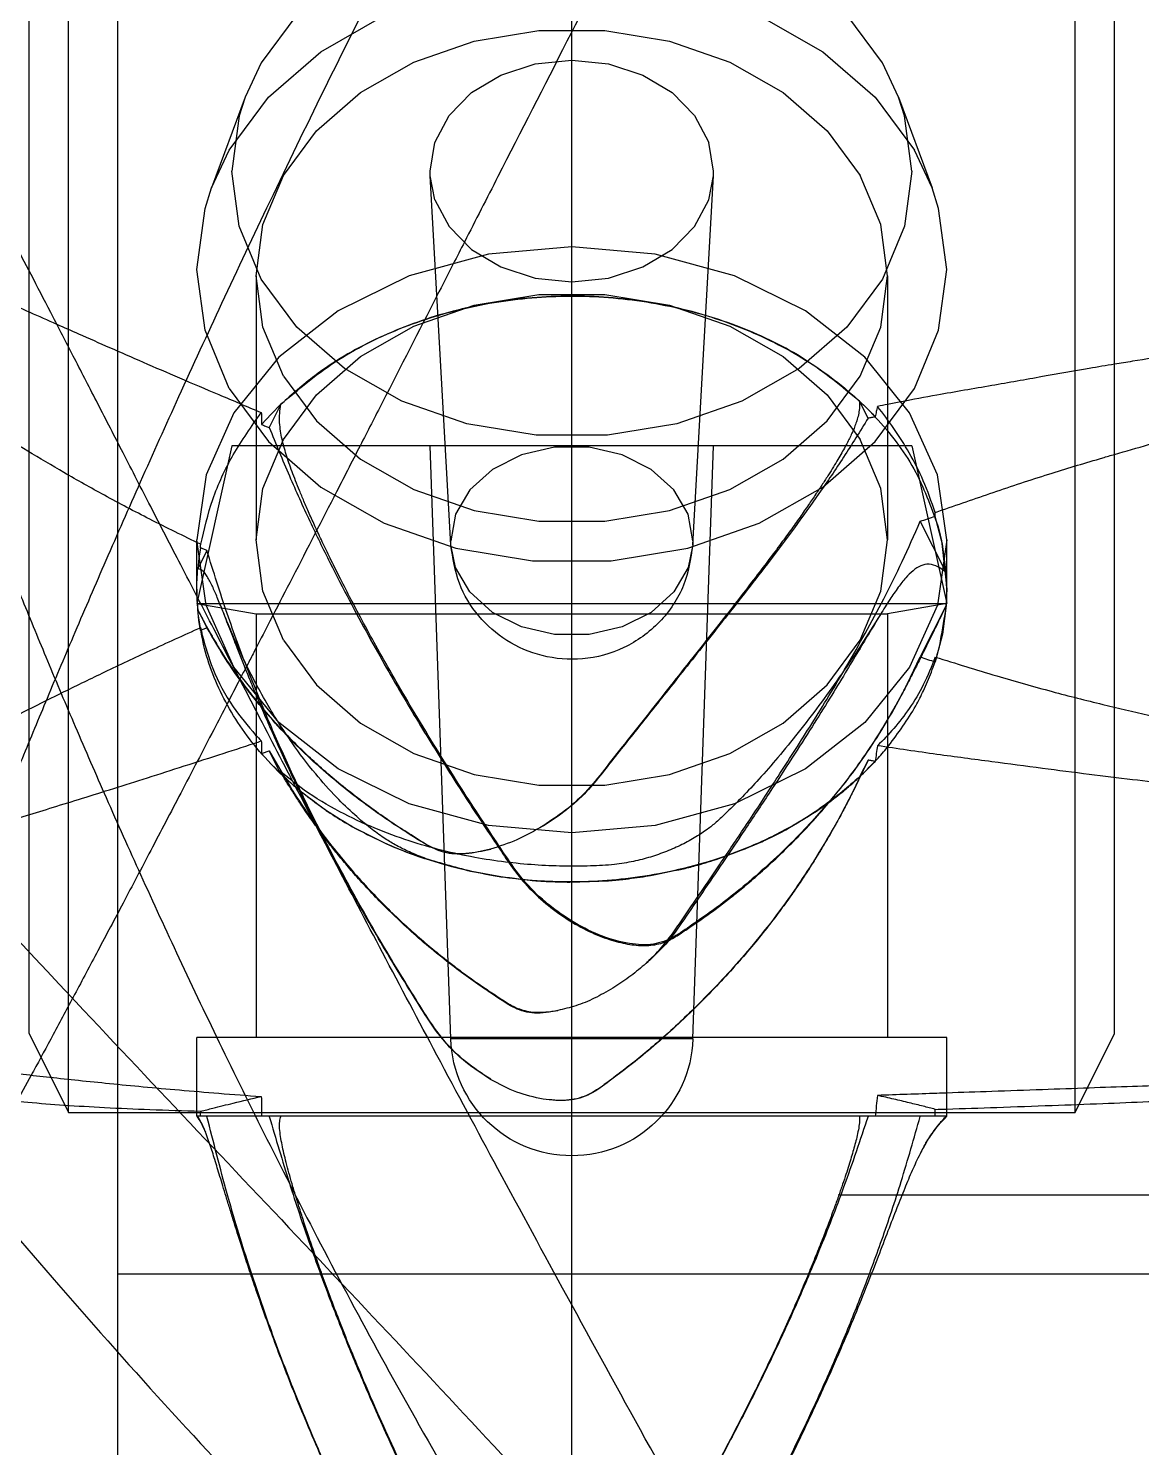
# Model space of a CAD drawing. Header units: millimetres. Extents: x 8981 to 59433, y 5244 to 14154.
# Drawn here: x 10615.5 to 10671.9, y 11388 to 11460 of the extents above; entities that cross this region are included whole.
import ezdxf

# ---------------------------------------------------------------- set-up
doc = ezdxf.new("R2010")
doc.units = ezdxf.units.MM
doc.linetypes.add('DASHED', pattern=[19.05, 12.7, -6.35])
doc.linetypes.add('F', pattern=[0.75, 0.5, -0.25])
for name, color, linetype in [('04', 2, 'Continuous'), ('2虚线层', 6, 'DASHED'), ('6细线层', 4, 'Continuous')]:
    doc.layers.add(name, color=color, linetype=linetype)
doc.layers.add('1实线层', color=7, linetype='Continuous', lineweight=30)

# ---------------------------------------------------------------- blocks, each defined once
blk = doc.blocks.new('G$CE91B29D6')
at = {"layer": '6细线层'}
for p, q in [((101.382, -261.628), (101.382, 259.367)), ((128.882, -28.63), (128.882, 23.277)), ((126.882, -31.603), (126.882, 21.956)), ((75.882, -50.258), (75.882, 2.283)), ((73.882, -50.757), (73.882, 1.902)), ((84.834, -19.828), (83.13, -24.43)), ((117.929, -19.828), (119.633, -24.43)), ((94.196, -23.572), (94.44, -22.118)), ((83.13, -24.43), (84.024, -22.518)), ((94.204, -23.822), (94.196, -23.572)), ((108.559, -23.822), (108.567, -23.572)), ((95.252, -42.534), (94.203, -23.818)), ((94.44, -25.026), (94.204, -23.822)), ((107.511, -42.534), (108.561, -23.818)), ((108.323, -25.026), (108.559, -23.822)), ((119.966, -25.472), (119.633, -24.43)), ((120.382, -28.56), (119.966, -25.472)), ((93.138, -28.893), (97.154, -27.794)), ((119.966, -31.649), (120.382, -28.56)), ((128.882, -67.303), (128.882, -28.63)), ((85.382, -28.89), (85.382, -42.277)), ((117.382, -28.89), (117.382, -42.277)), ((118.739, -34.602), (119.966, -31.649)), ((126.882, -71.303), (126.882, -31.603)), ((84.263, -35.832), (86.527, -33.015)), ((116.236, -33.015), (118.5, -35.832)), ((86.368, -36.103), (86.801, -35.246)), ((82.858, -38.971), (84.263, -35.832)), ((116.12, -35.396), (116.716, -36.576)), ((116.12, -35.396), (116.624, -35.903)), ((116.624, -35.903), (117.104, -36.43)), ((118.5, -35.832), (119.905, -38.971)), ((84.155, -37.503), (82.382, -45.503)), ((84.155, -37.503), (118.608, -37.503)), ((95.246, -67.578), (94.196, -37.503)), ((107.517, -67.578), (108.567, -37.503)), ((118.608, -37.503), (120.382, -45.503)), ((82.382, -42.277), (82.858, -38.971)), ((119.905, -38.971), (120.382, -42.277)), ((82.412, -43.932), (83.727, -41.33)), ((82.382, -44.77), (82.382, -42.277)), ((95.246, -42.323), (95.252, -42.534)), ((107.511, -42.534), (107.517, -42.323)), ((117.032, -44.878), (117.382, -42.277)), ((120.382, -44.77), (120.382, -42.277)), ((119.871, -42.819), (120.336, -43.738)), ((120.191, -42.672), (120.275, -43.203)), ((120.275, -43.203), (120.336, -43.738)), ((115.998, -47.365), (117.032, -44.878)), ((120.382, -45.503), (82.382, -45.503)), ((82.382, -45.503), (85.382, -46.032)), ((82.412, -45.61), (82.607, -47.052)), ((82.412, -45.61), (83.727, -48.212)), ((117.382, -46.032), (85.382, -46.032)), ((85.382, -46.032), (85.382, -67.503)), ((120.382, -45.503), (117.382, -46.032)), ((117.382, -46.032), (117.382, -67.503)), ((119.871, -46.723), (120.336, -45.804)), ((120.275, -46.339), (120.336, -45.804)), ((120.191, -46.87), (120.275, -46.339)), ((82.607, -47.052), (82.977, -48.46)), ((84.381, -49.583), (83.727, -48.212)), ((84.381, -49.584), (83.923, -48.678)), ((84.263, -48.722), (86.527, -51.539)), ((75.882, -71.303), (75.882, -50.258)), ((73.882, -67.303), (73.882, -50.757)), ((116.12, -54.146), (116.716, -52.965)), ((116.624, -53.639), (117.104, -53.111)), ((86.368, -53.438), (86.801, -54.296)), ((86.368, -53.438), (87.139, -55.041)), ((116.12, -54.146), (116.624, -53.639)), ((86.801, -54.295), (86.801, -54.294)), ((87.283, -55.326), (87.139, -55.042)), ((104.976, -59.357), (106.454, -59.086)), ((75.882, -71.303), (73.882, -67.303)), ((82.382, -67.503), (120.382, -67.503)), ((82.382, -71.502), (82.382, -67.503)), ((95.246, -67.578), (107.517, -67.578)), ((120.382, -71.502), (120.382, -67.503)), ((128.882, -67.303), (126.882, -71.303)), ((126.882, -71.303), (75.882, -71.303)), ((82.382, -71.502), (120.382, -71.502)), ((82.382, -71.502), (82.412, -71.502)), ((120.382, -71.502), (120.335, -71.503)), ((119.936, -72.329), (119.928, -72.347))]:
    blk.add_line(p, q, dxfattribs=at)
for points in [[(84.834, -19.83), (85.646, -18.092), (87.443, -15.658), (89.859, -13.56), (92.764, -11.91), (96.064, -10.762), (99.575, -10.178), (103.188, -10.178), (106.699, -10.762), (109.999, -11.91), (112.904, -13.56), (115.32, -15.658), (117.118, -18.092), (117.929, -19.83)], [(119.633, -24.43), (118.739, -22.518), (116.753, -19.829), (114.095, -17.521), (110.882, -15.695), (107.253, -14.432), (103.368, -13.787), (99.395, -13.787), (95.51, -14.432), (91.882, -15.695), (88.668, -17.521), (86.01, -19.829), (84.024, -22.518)], [(117.382, -28.89), (117.032, -26.289), (115.998, -23.802), (114.326, -21.537), (112.088, -19.594), (109.382, -18.056), (106.326, -16.993), (103.054, -16.449), (99.709, -16.449), (96.437, -16.993), (93.382, -18.056), (90.675, -19.594), (88.437, -21.537), (86.765, -23.802)], [(108.567, -23.572), (108.323, -22.118), (107.605, -20.763), (106.463, -19.599), (104.974, -18.707), (103.241, -18.145), (101.382, -17.954), (99.522, -18.145), (97.789, -18.707), (96.3, -19.599), (95.158, -20.763), (94.44, -22.118)], [(84.155, -23.572), (84.531, -20.773), (84.834, -19.83)], [(117.929, -19.83), (118.232, -20.773), (118.608, -23.572)], [(84.155, -23.572), (84.531, -26.371), (85.646, -29.052), (87.443, -31.486)], [(87.443, -31.486), (89.859, -33.584), (92.764, -35.234), (96.064, -36.383), (99.575, -36.966), (103.188, -36.966), (106.699, -36.383), (109.999, -35.234), (112.904, -33.584), (115.32, -31.486), (117.118, -29.052), (118.232, -26.371), (118.608, -23.572)], [(82.382, -28.56), (82.797, -25.472), (83.13, -24.43)], [(85.382, -28.89), (85.731, -26.289), (86.765, -23.802)], [(97.789, -28.438), (96.3, -27.545), (95.158, -26.381), (94.44, -25.026)], [(108.323, -25.026), (107.605, -26.381), (106.463, -27.545)], [(97.154, -27.794), (101.382, -27.422), (105.609, -27.794)], [(106.463, -27.545), (104.974, -28.438), (103.241, -28.999), (101.382, -29.19), (99.522, -28.999), (97.789, -28.438)], [(105.609, -27.794), (109.625, -28.893), (113.228, -30.663), (116.236, -33.015)], [(86.01, -37.291), (84.024, -34.602), (82.797, -31.649), (82.382, -28.56)], [(115.998, -33.978), (114.326, -36.243), (112.088, -38.186), (109.382, -39.723), (106.326, -40.787), (103.054, -41.331), (99.709, -41.331), (96.437, -40.787), (93.382, -39.723), (90.675, -38.186), (88.437, -36.243), (86.765, -33.978), (85.731, -31.491), (85.382, -28.89)], [(86.527, -33.015), (89.535, -30.663), (93.138, -28.893)], [(115.998, -33.978), (117.032, -31.491), (117.382, -28.89)], [(117.382, -42.277), (117.032, -39.676), (115.998, -37.189), (114.326, -34.924), (112.088, -32.981), (109.382, -31.443), (106.326, -30.38), (103.054, -29.836), (99.709, -29.836), (96.437, -30.38), (93.382, -31.443), (90.675, -32.981), (88.437, -34.924), (86.765, -37.189)], [(118.739, -34.602), (116.753, -37.291), (114.095, -39.599), (110.882, -41.425), (107.253, -42.688), (103.368, -43.333), (99.395, -43.333), (95.51, -42.688), (91.882, -41.425), (88.668, -39.599), (86.01, -37.291)], [(86.013, -36.036), (86.4, -35.635), (86.801, -35.246)], [(85.382, -42.277), (85.731, -39.676), (86.765, -37.189)], [(95.246, -42.323), (95.494, -40.972), (96.22, -39.73), (97.364, -38.698), (98.833, -37.96), (100.508, -37.575), (102.255, -37.575), (103.93, -37.96), (105.4, -38.698), (106.543, -39.73), (107.269, -40.972), (107.517, -42.323)], [(82.412, -43.932), (82.607, -42.49), (82.977, -41.081)], [(82.382, -42.277), (82.858, -45.582), (84.263, -48.722)], [(115.998, -47.365), (114.326, -49.63), (112.088, -51.573), (109.382, -53.11), (106.326, -54.174), (103.054, -54.718), (99.709, -54.718), (96.437, -54.174), (93.382, -53.11), (90.675, -51.573), (88.437, -49.63), (86.765, -47.365), (85.731, -44.878), (85.382, -42.277)], [(86.527, -51.539), (89.535, -53.891), (93.138, -55.661), (97.154, -56.759), (101.382, -57.132), (105.609, -56.759), (109.625, -55.661), (113.228, -53.891), (116.236, -51.539), (118.5, -48.722), (119.905, -45.582), (120.382, -42.277)], [(95.252, -42.534), (95.494, -43.675), (96.22, -44.917), (97.364, -45.949), (98.833, -46.687), (100.508, -47.072), (102.255, -47.072), (103.93, -46.687), (105.4, -45.949), (106.543, -44.917), (107.269, -43.675), (107.511, -42.534)], [(86.013, -53.505), (86.4, -53.907), (86.801, -54.296)]]:
    blk.add_lwpolyline(points, dxfattribs=at)
blk.add_arc((101.382, -67.364), 6.139, 182, 358, dxfattribs=at)
for points in [[(140.429, -86.851), (140.476, -86.703), (140.477, -86.442), (140.459, -86.161), (140.436, -85.856), (140.407, -85.526), (140.358, -85.167), (140.287, -84.779), (140.198, -84.36), (140.094, -83.908), (139.973, -83.418), (139.834, -82.89), (139.679, -82.319), (139.506, -81.702), (139.315, -81.036), (139.103, -80.316), (138.868, -79.538), (138.608, -78.697), (138.321, -77.788), (138.003, -76.804), (137.652, -75.74), (137.265, -74.589), (136.838, -73.343), (136.368, -71.994), (135.85, -70.532), (135.278, -68.949), (134.649, -67.232), (133.954, -65.369), (133.186, -63.348), (132.339, -61.154), (131.403, -58.77), (130.368, -56.179), (129.223, -53.36), (127.954, -50.292), (126.545, -46.951), (124.979, -43.31), (123.235, -39.339), (121.289, -35.007), (119.113, -30.277), (116.675, -25.109), (113.936, -19.46), (110.844, -13.283), (107.337, -6.531), (103.336, 0.852), (98.793, 8.832), (94.248, 16.449), (90.169, 23.037), (86.465, 28.814), (83.097, 33.917), (80.078, 38.491), (77.359, 42.609), (74.873, 46.311), (72.588, 49.647), (70.49, 52.665), (68.564, 55.405), (66.795, 57.898), (65.392, 59.863)], [(124.21, 20.327), (130.966, 13.806), (135.791, 8.792), (139.286, 4.97), (145.291, -2.069), (148.266, -5.923), (149.801, -8.076), (150.653, -9.35), (151.145, -10.118), (151.491, -10.674), (151.757, -11.11), (151.971, -11.468), (152.155, -11.78), (152.33, -12.084), (152.495, -12.376), (152.657, -12.67), (152.816, -12.967), (152.968, -13.26), (153.108, -13.538), (153.232, -13.792), (153.342, -14.025), (153.443, -14.242), (153.536, -14.45), (153.623, -14.649), (153.705, -14.84), (153.781, -15.022), (153.853, -15.197), (153.92, -15.366), (153.984, -15.529), (154.044, -15.687), (154.101, -15.84), (154.155, -15.988), (154.206, -16.133), (154.256, -16.275), (154.303, -16.413), (154.348, -16.548), (154.391, -16.681), (154.433, -16.811), (154.473, -16.94), (154.512, -17.066), (154.548, -17.188), (154.583, -17.305), (154.615, -17.418), (154.646, -17.529), (154.676, -17.638), (154.704, -17.746), (154.732, -17.851), (154.758, -17.956), (154.784, -18.06), (154.808, -18.162), (154.832, -18.264), (154.855, -18.365), (154.877, -18.465), (154.899, -18.565), (154.919, -18.663), (154.939, -18.762), (154.958, -18.859), (154.977, -18.957), (154.995, -19.054), (155.013, -19.15), (155.029, -19.246), (155.046, -19.342), (155.061, -19.437), (155.076, -19.532), (155.091, -19.626), (155.105, -19.72), (155.118, -19.813), (155.131, -19.906), (155.144, -19.999), (155.156, -20.091), (155.168, -20.183), (155.179, -20.276), (155.19, -20.367), (155.2, -20.459), (155.21, -20.551), (155.22, -20.642), (155.229, -20.733), (155.238, -20.823), (155.247, -20.913), (155.255, -21.003), (155.263, -21.093), (155.271, -21.182), (155.278, -21.271), (155.285, -21.36), (155.291, -21.448), (155.297, -21.536), (155.303, -21.623), (155.309, -21.71), (155.314, -21.797), (155.319, -21.883), (155.324, -21.968), (155.329, -22.054), (155.333, -22.138), (155.337, -22.222), (155.341, -22.305), (155.344, -22.387), (155.347, -22.469), (155.35, -22.549), (155.353, -22.628), (155.355, -22.706), (155.358, -22.783), (155.362, -22.933), (155.365, -23.079), (155.368, -23.222), (155.37, -23.361), (155.371, -23.497), (155.372, -23.631), (155.373, -23.762), (155.373, -23.893), (155.373, -24.022), (155.372, -24.15), (155.371, -24.278), (155.37, -24.409), (155.368, -24.553), (155.367, -24.675), (155.365, -24.771), (155.363, -24.873), (155.361, -24.978), (155.359, -25.085), (155.356, -25.195), (155.353, -25.307), (155.349, -25.421), (155.345, -25.538), (155.341, -25.657), (155.336, -25.779), (155.331, -25.904), (155.326, -26.032), (155.319, -26.163), (155.313, -26.297), (155.306, -26.434), (155.298, -26.574), (155.29, -26.716), (155.281, -26.862), (155.272, -27.011), (155.267, -27.087), (155.262, -27.163), (155.257, -27.241), (155.251, -27.319), (155.246, -27.399), (155.24, -27.479), (155.234, -27.56), (155.228, -27.643), (155.221, -27.726), (155.215, -27.811), (155.208, -27.896), (155.201, -27.983), (155.194, -28.071), (155.186, -28.16), (155.179, -28.25), (155.171, -28.342), (155.162, -28.435), (155.154, -28.529), (155.145, -28.625), (155.136, -28.722), (155.127, -28.82), (155.118, -28.92), (155.108, -29.022), (155.098, -29.126), (155.087, -29.231), (155.076, -29.34), (155.064, -29.452), (155.052, -29.567), (155.04, -29.686), (155.027, -29.809), (155.012, -29.938), (154.998, -30.073), (154.982, -30.213), (154.965, -30.359), (154.947, -30.51), (154.929, -30.664), (154.91, -30.821), (154.891, -30.98), (154.871, -31.141), (154.85, -31.305), (154.829, -31.471), (154.808, -31.638), (154.785, -31.808), (154.762, -31.981), (154.739, -32.155), (154.715, -32.331), (154.69, -32.51), (154.665, -32.69), (154.639, -32.872), (154.612, -33.057), (154.585, -33.243), (154.557, -33.431), (154.529, -33.621), (154.5, -33.813), (154.47, -34.006), (154.44, -34.202), (154.409, -34.399), (154.378, -34.598), (154.346, -34.798), (154.313, -35.001), (154.279, -35.206), (154.245, -35.413), (154.213, -35.605)], [(85.56, -109.33), (86.328, -108.005), (89.763, -101.992), (93.544, -95.256), (97.658, -87.848), (101.63, -80.612), (105.124, -74.167), (108.217, -68.398), (110.973, -63.198), (113.445, -58.493), (115.674, -54.221), (117.692, -50.334), (119.525, -46.787), (121.196, -43.547), (122.722, -40.582), (124.12, -37.864), (125.401, -35.372), (126.579, -33.083), (127.664, -30.98), (128.665, -29.047), (129.589, -27.268), (130.444, -25.631), (131.235, -24.124), (131.968, -22.734), (132.648, -21.454), (133.279, -20.274), (133.865, -19.185), (134.412, -18.182), (134.921, -17.257), (135.397, -16.404), (135.84, -15.618), (136.254, -14.892), (136.641, -14.223), (137.001, -13.605), (137.34, -13.037), (137.659, -12.516), (137.961, -12.039), (138.247, -11.605), (138.524, -11.214), (138.795, -10.868), (139.054, -10.561)], [(98.274, -10.395), (101.63, -16.996), (105.124, -23.848), (106.825, -27.176)], [(140.436, -11.344), (140.407, -11.702), (140.358, -12.091), (140.287, -12.511), (140.198, -12.963), (140.094, -13.452), (139.973, -13.98), (139.834, -14.549), (139.679, -15.164), (139.506, -15.826), (139.315, -16.541), (139.103, -17.312), (138.868, -18.144), (138.608, -19.042), (138.321, -20.011), (138.003, -21.056), (137.652, -22.185), (137.265, -23.403), (136.838, -24.717), (136.368, -26.137), (135.85, -27.669), (135.278, -29.325), (134.649, -31.113), (133.954, -33.044), (133.186, -35.132), (132.339, -37.388), (131.403, -39.827), (130.368, -42.464), (129.223, -45.316), (127.954, -48.4), (126.545, -51.736), (124.979, -55.344), (123.235, -59.248), (121.289, -63.47), (119.113, -68.035), (116.675, -72.971), (113.936, -78.305), (110.844, -84.065), (107.337, -90.274), (103.336, -96.96), (98.793, -104.065), (94.248, -110.729), (90.169, -116.4), (87.654, -119.754)], [(142.448, -25.724), (142.305, -25.648), (141.995, -25.589), (141.645, -25.566), (141.261, -25.622), (140.847, -25.717), (140.403, -25.847), (139.927, -26.01), (139.417, -26.198), (138.868, -26.405), (138.276, -26.635), (137.639, -26.889), (136.953, -27.17), (136.215, -27.48), (135.421, -27.82), (134.565, -28.192), (133.643, -28.596), (132.649, -29.034), (131.578, -29.51), (130.423, -30.025), (129.177, -30.581), (127.832, -31.181), (127.48, -31.337)], [(120.188, -42.5), (122.77, -41.225), (125.065, -40.013), (127.114, -38.863), (128.95, -37.773), (130.6, -36.743), (132.086, -35.77), (133.428, -34.852), (134.639, -33.986), (135.735, -33.169), (136.727, -32.399), (137.626, -31.673), (138.441, -30.989), (139.178, -30.343), (139.843, -29.734), (140.442, -29.159), (140.981, -28.617), (141.467, -28.108), (141.895, -27.623), (142.25, -27.153), (142.519, -26.695), (142.634, -26.181)], [(106.825, -27.176), (107.39, -28.282)], [(107.39, -28.282), (108.217, -29.899), (110.973, -35.287), (112.108, -37.503)], [(116.12, -35.396), (113.373, -33.248), (110.124, -31.581), (106.509, -30.467), (102.68, -29.95), (98.796, -30.054), (95.02, -30.773), (91.511, -32.077), (88.414, -33.913), (85.86, -36.203), (83.955, -38.852), (82.779, -41.748)], [(86.801, -35.246), (89.565, -33.138), (92.822, -31.508), (96.434, -30.428), (100.249, -29.942), (104.106, -30.069), (107.859, -30.806), (111.343, -32.12), (114.41, -33.958), (116.12, -35.396)], [(49.732, -30.744), (50.086, -30.745), (50.468, -30.75), (50.881, -30.759), (51.327, -30.774), (51.808, -30.795), (52.327, -30.823), (52.888, -30.859), (53.493, -30.903), (54.146, -30.957), (54.85, -31.02), (55.609, -31.093), (56.428, -31.177), (57.31, -31.271), (58.26, -31.374), (59.282, -31.485), (60.384, -31.603), (61.57, -31.731), (62.85, -31.872), (64.231, -32.031), (65.721, -32.211), (67.33, -32.417), (69.066, -32.65), (70.943, -32.914), (72.972, -33.221), (73.882, -33.367)], [(127.48, -31.337), (126.379, -31.826), (124.807, -32.519), (123.108, -33.261), (121.268, -34.057), (119.275, -34.908), (117.115, -35.816)], [(73.882, -37.939), (72.153, -37.441), (70.036, -36.836), (68.105, -36.295), (66.337, -35.815), (64.717, -35.386), (63.228, -35.002), (61.86, -34.657), (60.601, -34.348), (59.439, -34.073), (58.366, -33.829), (57.374, -33.614), (56.458, -33.422), (55.611, -33.248), (54.828, -33.088), (54.104, -32.941), (53.435, -32.803), (52.817, -32.674), (52.245, -32.552), (51.717, -32.436), (51.228, -32.326), (50.775, -32.22), (50.357, -32.119), (49.97, -32.023)], [(73.882, -33.367), (75.166, -33.582), (77.536, -33.999), (80.099, -34.451), (82.878, -34.937), (84.705, -35.276)], [(86.801, -35.246), (86.809, -35.61), (86.863, -35.94), (86.942, -36.231), (87.034, -36.494), (87.135, -36.743), (87.248, -36.993), (87.378, -37.258), (87.53, -37.548), (87.704, -37.862), (87.899, -38.199), (88.121, -38.566), (88.376, -38.975), (88.674, -39.436), (89.013, -39.948), (89.392, -40.504), (89.818, -41.115), (90.301, -41.791), (90.856, -42.552), (91.508, -43.425), (92.27, -44.425), (93.114, -45.515), (94.054, -46.716), (95.112, -48.063), (96.252, -49.508), (97.364, -50.916), (98.443, -52.281), (99.481, -53.593), (100.444, -54.794), (101.539, -55.853), (102.84, -56.776)], [(82.969, -40.883), (83.572, -39.277), (84.282, -37.867), (85.061, -36.621), (85.89, -35.509)], [(84.705, -35.276), (85.382, -35.407)], [(85.382, -35.407), (85.89, -35.509)], [(85.89, -35.509), (85.952, -35.773), (86.013, -36.036)], [(88.623, -55.882), (89.596, -56.95), (90.694, -58.055), (91.938, -59.203), (93.166, -60.232), (94.273, -61.083), (95.293, -61.795), (96.228, -62.41), (97.245, -62.767), (98.467, -62.74), (99.831, -62.368), (101.231, -61.687), (102.566, -60.756), (103.717, -59.656), (104.646, -58.42), (105.537, -57.078), (106.48, -55.645), (107.466, -54.102), (108.518, -52.413), (109.582, -50.648), (110.505, -49.063), (111.308, -47.638), (112.019, -46.335), (112.639, -45.163), (113.171, -44.125), (113.63, -43.199), (114.029, -42.368), (114.379, -41.616), (114.688, -40.929), (114.954, -40.315), (115.181, -39.773), (115.377, -39.281), (115.554, -38.816), (115.714, -38.366), (115.853, -37.942), (115.968, -37.548), (116.063, -37.163), (116.139, -36.759), (116.186, -36.324), (116.183, -35.859), (116.12, -35.397)], [(117.115, -35.816), (117.11, -36.123), (117.104, -36.43)], [(120.188, -42.5), (119.573, -40.227), (118.538, -37.968), (117.115, -35.816)], [(86.013, -36.036), (86.191, -36.07), (86.368, -36.103)], [(86.368, -36.103), (87.608, -38.076), (88.858, -39.92), (90.102, -41.656), (91.322, -43.289), (92.5, -44.815), (93.616, -46.237), (94.668, -47.568), (95.665, -48.827), (96.608, -50.013), (97.48, -51.113), (98.295, -52.139), (99.076, -53.12), (99.835, -54.085), (100.642, -55.038), (101.644, -55.955), (102.834, -56.786)], [(116.716, -36.576), (115.692, -39.034), (114.659, -41.323), (113.638, -43.425), (112.647, -45.352), (111.689, -47.13), (110.765, -48.778), (109.883, -50.296), (109.046, -51.696), (108.209, -53.058), (107.359, -54.409), (106.524, -55.707), (105.734, -56.907), (105.03, -57.963), (104.394, -58.895), (103.652, -59.807), (102.702, -60.705), (101.614, -61.503), (100.495, -62.129), (99.479, -62.536), (98.554, -62.768), (97.681, -62.842), (96.868, -62.731), (96.195, -62.434), (95.611, -62.055), (95.044, -61.67), (94.478, -61.275), (93.902, -60.851), (93.297, -60.381), (92.64, -59.847), (91.919, -59.23), (91.152, -58.534), (90.347, -57.759), (89.493, -56.884), (88.589, -55.885)], [(117.104, -36.43), (116.91, -36.503), (116.716, -36.576)], [(82.601, -40.756), (79.854, -39.808), (77.042, -38.885), (74.481, -38.114), (73.882, -37.939)], [(154.928, -37.72), (154.9, -37.705), (154.828, -37.673), (154.75, -37.653), (154.67, -37.643), (154.58, -37.646), (154.501, -37.659), (154.427, -37.681), (154.317, -37.72), (154.187, -37.767), (154.116, -37.794), (154.042, -37.823), (153.966, -37.854), (153.891, -37.886), (153.819, -37.92), (153.751, -37.954), (153.679, -37.993), (153.603, -38.037), (153.522, -38.086), (153.435, -38.141), (153.345, -38.2), (153.251, -38.264), (153.154, -38.331), (153.053, -38.403), (152.948, -38.48), (152.839, -38.563), (152.725, -38.651), (152.605, -38.746), (152.478, -38.848), (152.344, -38.959), (152.201, -39.079), (152.048, -39.21), (151.884, -39.354), (151.707, -39.512), (151.513, -39.688), (151.299, -39.884), (151.061, -40.105), (150.791, -40.358), (150.476, -40.654), (150.099, -41.012), (149.627, -41.465), (148.995, -42.077), (148.033, -43.025), (145.916, -45.168), (126.125, -66.112), (101.518, -92.341), (88.978, -106.527), (85.411, -110.876), (82.421, -114.72), (81.176, -116.382), (80.601, -117.163), (80.318, -117.553)], [(112.108, -37.503), (113.389, -40)], [(155.373, -38.338), (155.373, -38.414), (155.372, -38.543), (155.368, -38.652), (155.361, -38.751), (155.352, -38.847), (155.338, -38.948), (155.316, -39.075), (155.299, -39.153), (155.278, -39.246), (155.249, -39.357), (155.216, -39.48), (155.178, -39.612), (155.133, -39.755), (155.083, -39.911), (155.024, -40.08), (154.957, -40.264), (154.881, -40.466), (154.793, -40.687), (154.691, -40.932), (154.572, -41.206), (154.431, -41.519), (154.262, -41.882), (154.056, -42.314), (153.798, -42.845), (153.456, -43.531), (152.956, -44.505), (152.036, -46.215), (146.562, -55.162), (127.392, -80.048), (103.637, -105.097), (91.706, -116.669), (88.107, -120.214)], [(113.389, -40), (113.445, -40.11), (115.674, -44.446), (116.679, -46.394)], [(82.969, -40.883), (82.601, -40.756)], [(82.977, -41.081), (82.973, -40.982), (82.969, -40.883)], [(83.727, -41.33), (83.352, -41.206), (82.977, -41.081)], [(97.72, -63.833), (96.941, -63.061), (96.287, -62.243), (95.724, -61.43), (95.184, -60.638), (94.646, -59.854), (94.104, -59.057), (93.542, -58.223), (92.941, -57.325), (92.285, -56.34), (91.578, -55.265), (90.834, -54.123), (90.052, -52.908), (89.226, -51.602), (88.355, -50.189), (87.447, -48.661), (86.517, -47.018), (85.578, -45.259), (84.644, -43.371), (83.727, -41.33)], [(82.645, -42.307), (82.382, -44.77)], [(82.779, -41.748), (82.645, -42.307)], [(95.252, -42.534), (95.723, -44.571), (96.942, -46.431), (98.751, -47.737), (100.841, -48.305), (102.89, -48.141), (104.678, -47.369), (106.091, -46.128), (107.079, -44.476), (107.511, -42.534)], [(105.491, -69.624), (106.766, -68.727), (107.871, -67.638), (108.766, -66.39), (109.621, -65.021), (110.521, -63.548), (111.453, -61.962), (112.428, -60.237), (113.445, -58.354), (114.499, -56.294), (115.58, -54.047), (116.673, -51.609), (117.765, -48.946), (118.841, -46.014), (119.871, -42.819)], [(119.871, -42.819), (120.031, -42.746), (120.191, -42.672)], [(120.191, -42.672), (120.19, -42.586), (120.188, -42.5)], [(82.413, -43.929), (82.841, -43.633), (83.277, -43.512), (83.7, -43.592), (84.09, -43.837), (84.458, -44.199), (84.841, -44.68), (85.267, -45.3), (85.741, -46.053)], [(119.853, -44.139), (119.997, -43.934), (120.158, -43.786)], [(120.158, -43.786), (120.335, -43.737)], [(120.382, -44.77), (120.372, -44.309), (120.336, -43.737)], [(82.381, -44.77), (82.412, -43.929)], [(119.037, -45.962), (119.064, -45.894), (119.21, -45.528), (119.345, -45.201), (119.471, -44.903), (119.595, -44.629), (119.721, -44.374), (119.853, -44.139)], [(82.381, -44.77), (82.412, -45.612)], [(82.391, -45.232), (82.382, -44.77)], [(82.404, -45.495), (82.391, -45.232)], [(120.302, -46.126), (120.371, -45.25)], [(120.376, -45.143), (120.372, -45.232), (120.364, -45.413)], [(120.371, -45.25), (120.382, -44.77)], [(120.382, -44.77), (120.376, -45.143)], [(82.412, -45.605), (82.404, -45.495)], [(82.432, -45.842), (82.412, -45.605)], [(82.413, -45.612), (82.854, -46.514), (83.303, -47.431)], [(82.736, -47.626), (82.432, -45.842)], [(85.741, -46.053), (86.262, -46.914), (86.85, -47.897), (87.523, -49.017), (88.31, -50.305), (89.211, -51.747), (90.226, -53.335), (91.389, -55.122), (92.602, -56.951), (93.456, -58.223)], [(85.741, -46.053), (85.893, -46.299), (86.837, -47.777), (87.829, -49.242), (88.86, -50.674), (89.913, -52.048), (90.944, -53.308), (91.903, -54.406), (92.737, -55.298), (93.52, -56.083), (94.066, -56.594), (94.508, -56.946), (95.092, -57.333), (95.801, -57.723), (96.577, -58.069), (97.393, -58.354), (98.26, -58.576), (99.215, -58.731), (100.438, -58.809), (101.823, -58.818), (103.263, -58.755), (104.75, -58.611), (106.304, -58.373), (107.938, -58.021), (109.631, -57.536), (111.365, -56.894), (113.138, -56.055), (114.936, -54.958), (116.189, -53.985)], [(105.496, -57.957), (106.747, -58.18), (107.824, -58.115), (108.701, -57.747), (109.525, -57.235), (110.388, -56.681), (111.282, -56.062), (112.241, -55.355), (113.2, -54.593), (114.066, -53.852), (114.815, -53.165), (115.471, -52.525), (116.048, -51.927), (116.551, -51.375), (116.989, -50.869), (117.372, -50.405), (117.709, -49.979), (118.008, -49.584), (118.274, -49.218), (118.51, -48.882), (118.718, -48.576), (118.901, -48.298), (119.064, -48.043), (119.21, -47.809), (119.345, -47.589), (119.471, -47.377), (119.595, -47.164), (119.721, -46.944), (119.853, -46.708), (119.997, -46.444), (120.158, -46.142), (120.335, -45.804)], [(105.496, -69.632), (106.747, -68.755), (107.824, -67.71), (108.701, -66.52), (109.525, -65.211), (110.388, -63.813), (111.282, -62.307), (112.241, -60.635), (113.2, -58.888), (114.066, -57.239), (114.815, -55.753), (115.471, -54.401), (116.048, -53.165), (116.551, -52.048), (116.989, -51.045), (117.372, -50.142), (117.709, -49.326), (118.008, -48.586), (118.274, -47.915), (118.51, -47.312), (118.718, -46.779), (118.901, -46.309), (119.037, -45.962)], [(106.454, -59.086), (107.052, -58.948), (108.117, -58.654), (108.964, -58.363), (109.696, -58.057), (110.337, -57.732), (110.902, -57.384), (111.577, -56.891), (112.38, -56.22), (113.303, -55.328), (114.361, -54.142), (115.559, -52.565), (116.841, -50.548), (118.061, -48.221), (119.037, -45.962)], [(120.359, -45.501), (120.336, -45.804)], [(120.364, -45.413), (120.359, -45.501)], [(105.491, -57.965), (106.766, -58.19), (107.871, -58.114), (108.766, -57.721), (109.621, -57.189), (110.521, -56.607), (111.453, -55.957), (112.428, -55.23), (113.445, -54.412), (114.499, -53.486), (115.58, -52.443), (116.673, -51.269), (117.765, -49.941), (118.841, -48.435), (119.871, -46.723)], [(115.514, -54.7), (116.937, -53.3), (118.824, -50.661), (119.989, -47.776), (120.302, -46.126)], [(116.679, -46.394), (117.381, -47.756)], [(119.871, -46.723), (120.031, -46.796), (120.191, -46.87)], [(120.188, -46.728), (120.162, -46.86)], [(120.188, -46.728), (122.77, -47.906), (125.065, -48.988), (127.114, -49.983), (128.95, -50.897), (130.6, -51.736), (132.086, -52.507), (133.428, -53.217), (134.639, -53.87), (135.735, -54.473), (136.727, -55.029), (137.626, -55.543), (138.441, -56.018), (139.178, -56.458), (139.843, -56.866), (140.442, -57.245), (140.981, -57.597), (141.467, -57.923)], [(120.191, -46.87), (120.188, -46.728)], [(83.303, -47.431), (83.736, -48.307), (83.923, -48.679)], [(120.108, -47.112), (119.573, -48.8), (118.538, -50.735), (117.405, -52.168)], [(120.162, -46.86), (120.108, -47.112)], [(82.779, -47.793), (82.736, -47.626)], [(82.823, -47.955), (82.779, -47.793)], [(82.906, -48.236), (82.823, -47.955)], [(83.727, -48.212), (83.352, -48.336)], [(117.381, -47.756), (117.692, -48.358), (117.921, -48.8)], [(82.969, -48.215), (79.854, -49.168), (77.042, -49.964), (74.481, -50.614), (72.153, -51.17), (70.036, -51.661), (68.105, -52.093), (66.337, -52.472), (64.717, -52.806), (63.228, -53.102), (61.86, -53.365), (60.601, -53.599), (59.439, -53.806), (58.366, -53.987), (57.374, -54.147), (56.458, -54.288), (55.611, -54.416), (54.828, -54.532), (54.104, -54.639), (53.435, -54.738), (52.817, -54.832), (52.245, -54.919), (51.717, -55.002), (51.228, -55.081), (50.775, -55.156), (50.357, -55.228), (49.97, -55.296), (49.613, -55.361), (49.282, -55.423), (48.976, -55.482), (48.693, -55.539), (48.442, -55.608), (48.288, -55.726)], [(82.975, -48.456), (82.906, -48.236)], [(82.977, -48.46), (82.973, -48.338), (82.969, -48.215)], [(82.969, -48.215), (83.572, -49.629), (84.282, -50.819), (85.061, -51.834), (85.89, -52.711)], [(83.162, -48.985), (82.975, -48.456)], [(83.352, -48.336), (82.977, -48.46)], [(83.923, -48.679), (84.136, -49.096), (84.515, -49.821), (84.914, -50.555), (85.362, -51.337), (85.862, -52.156), (86.415, -53.005), (87.043, -53.901), (87.77, -54.856), (88.623, -55.882)], [(117.921, -48.8), (118.203, -49.345)], [(83.56, -49.921), (83.162, -48.985)], [(87.641, -54.735), (86.665, -53.415), (85.677, -51.907), (84.693, -50.186), (84.381, -49.584)], [(118.203, -49.345), (118.85, -50.595)], [(85.328, -52.716), (83.955, -50.689), (83.56, -49.921)], [(118.85, -50.595), (119.525, -51.898), (121.196, -55.11), (122.722, -58.03), (124.12, -60.689), (125.401, -63.115), (126.579, -65.332), (127.664, -67.359), (128.665, -69.215), (128.772, -69.412)], [(117.115, -52.471), (117.11, -52.791), (117.104, -53.111)], [(117.405, -52.168), (117.115, -52.471)], [(117.451, -52.581), (117.115, -52.471)], [(48.244, -55.903), (48.353, -56.058), (48.561, -56.153), (48.819, -56.176), (49.1, -56.181), (49.404, -56.184), (49.732, -56.186), (50.086, -56.185), (50.468, -56.181), (50.881, -56.175), (51.327, -56.165), (51.808, -56.15), (52.327, -56.131), (52.888, -56.107), (53.493, -56.076), (54.146, -56.04), (54.85, -55.996), (55.609, -55.946), (56.428, -55.888), (57.31, -55.823), (58.26, -55.751), (59.282, -55.674), (60.384, -55.592), (61.57, -55.502), (62.85, -55.403), (64.231, -55.291), (65.721, -55.163), (67.33, -55.016), (69.066, -54.849), (70.943, -54.658), (72.972, -54.435), (75.166, -54.17), (77.536, -53.86), (80.099, -53.521), (82.878, -53.152), (85.89, -52.711)], [(85.86, -53.337), (85.328, -52.716)], [(85.89, -52.711), (85.952, -53.109), (86.013, -53.505)], [(116.716, -52.965), (115.774, -54.599), (114.822, -56.062), (113.879, -57.365), (112.959, -58.52), (112.066, -59.548), (111.2, -60.47), (110.368, -61.296), (109.577, -62.032), (108.808, -62.705), (108.032, -63.345), (107.251, -63.954), (106.485, -64.52), (105.76, -65.022), (105.106, -65.457), (104.513, -65.835), (103.868, -66.116), (103.057, -66.228), (102.093, -66.137)], [(117.104, -53.111), (116.91, -53.038), (116.716, -52.965)], [(141.261, -59.448), (140.847, -59.392), (140.403, -59.314), (139.927, -59.217), (139.417, -59.104), (138.868, -58.979), (138.276, -58.839), (137.639, -58.684), (136.953, -58.51), (136.215, -58.318), (135.421, -58.104), (134.565, -57.869), (133.643, -57.61), (132.649, -57.326), (131.578, -57.014), (130.423, -56.672), (129.177, -56.296), (127.832, -55.885), (126.379, -55.435), (124.807, -54.943), (123.108, -54.405), (121.268, -53.817), (119.275, -53.174), (117.451, -52.581)], [(86.012, -53.504), (85.86, -53.337)], [(86.8, -54.294), (86.012, -53.504)], [(86.013, -53.505), (86.191, -53.472), (86.368, -53.438)], [(87.361, -54.796), (86.8, -54.294)], [(86.8, -54.294), (88.577, -55.742), (90.614, -57.001), (92.682, -57.963), (94.729, -58.669), (96.724, -59.157), (98.658, -59.46), (100.532, -59.603), (102.34, -59.604), (104.067, -59.476), (104.976, -59.357)], [(86.801, -54.294), (86.863, -54.457), (86.942, -54.629), (87.034, -54.822), (87.135, -55.03), (87.248, -55.257), (87.283, -55.326)], [(86.801, -54.295), (87.338, -54.776)], [(115.224, -55.51), (115.413, -55.222), (115.583, -54.956), (115.736, -54.711), (115.869, -54.497), (115.979, -54.318), (116.052, -54.198)], [(116.12, -54.145), (115.477, -54.731)], [(116.052, -54.198), (116.071, -54.168), (116.143, -54.051), (116.187, -53.987)], [(116.188, -53.986), (116.12, -54.145)], [(87.139, -55.042), (87.608, -55.944), (88.858, -58.127), (90.102, -60.036), (91.322, -61.704), (92.5, -63.153), (93.616, -64.412), (94.668, -65.518), (95.665, -66.499), (96.608, -67.369), (97.48, -68.129), (98.295, -68.798), (99.076, -69.399), (99.835, -69.966), (100.642, -70.446), (101.644, -70.685), (102.834, -70.63)], [(87.283, -55.326), (87.378, -55.513), (87.53, -55.807), (87.704, -56.135), (87.899, -56.495), (88.121, -56.893), (88.376, -57.339), (88.674, -57.844), (89.013, -58.399), (89.392, -58.997), (89.818, -59.643), (90.301, -60.344), (90.856, -61.112), (91.508, -61.965), (92.27, -62.903), (93.114, -63.879), (94.054, -64.902), (95.112, -65.983), (96.252, -67.066), (97.364, -68.048), (98.443, -68.93), (99.481, -69.717), (100.444, -70.364), (101.539, -70.687), (102.84, -70.639)], [(87.604, -54.999), (87.361, -54.796)], [(87.362, -54.796), (87.557, -54.961)], [(87.557, -54.961), (89.565, -56.403), (92.822, -58.032), (96.434, -59.113), (100.249, -59.599), (104.106, -59.472), (104.976, -59.357)], [(88.414, -55.628), (87.604, -54.999)], [(88.589, -55.885), (87.641, -54.735)], [(106.454, -59.086), (107.859, -58.735), (111.343, -57.42), (114.41, -55.583), (115.328, -54.859)], [(115.322, -54.864), (113.888, -55.953)], [(115.328, -54.859), (115.514, -54.7)], [(115.477, -54.731), (115.328, -54.859)], [(88.986, -56.029), (88.414, -55.628)], [(90.539, -56.969), (88.986, -56.029)], [(113.888, -55.953), (113.373, -56.293), (112.371, -56.889)], [(114.327, -56.806), (114.468, -56.61), (114.76, -56.197), (115.01, -55.831), (115.224, -55.51)], [(102.84, -56.776), (104.165, -57.477), (105.496, -57.957)], [(114.193, -56.989), (114.327, -56.806)], [(92.166, -57.76), (91.511, -57.463), (90.539, -56.969)], [(102.092, -66.137), (103.275, -66.264), (104.268, -66.009), (105.128, -65.489), (106.032, -64.884), (106.974, -64.209), (107.973, -63.439), (109.019, -62.57), (110.008, -61.682), (110.858, -60.861), (111.605, -60.091), (112.266, -59.368), (112.84, -58.705), (113.334, -58.105), (113.763, -57.56), (114.138, -57.064), (114.193, -56.989)], [(112.371, -56.889), (110.73, -57.703)], [(93.927, -58.434), (92.166, -57.76)], [(93.456, -58.223), (93.733, -58.633), (94.765, -60.147), (95.713, -61.531), (96.623, -62.772), (97.72, -63.832)], [(110.73, -57.703), (110.124, -57.959), (109.002, -58.378)], [(95.724, -58.951), (95.02, -58.768), (93.927, -58.434)], [(97.625, -59.332), (95.724, -58.951)], [(109.002, -58.378), (106.509, -59.074)], [(99.521, -59.554), (98.796, -59.487), (97.625, -59.332)], [(101.475, -59.625), (99.521, -59.554)], [(103.388, -59.542), (102.68, -59.59), (101.475, -59.625)], [(104.977, -59.357), (103.388, -59.542)], [(106.509, -59.074), (104.977, -59.357)], [(97.72, -63.833), (98.489, -64.454), (99.306, -65.006)], [(99.306, -65.006), (100.241, -65.514), (101.181, -65.897), (102.093, -66.137)], [(120.188, -71.251), (122.77, -71.174), (125.065, -71.07), (127.114, -70.945), (128.95, -70.804), (130.6, -70.651), (132.086, -70.489), (133.428, -70.322), (134.639, -70.152), (135.735, -69.98), (136.727, -69.808), (137.626, -69.638), (138.441, -69.47), (139.178, -69.305), (139.843, -69.144), (140.442, -68.987), (140.981, -68.834), (141.467, -68.687), (141.895, -68.544), (142.25, -68.402), (142.519, -68.26), (142.634, -68.098)], [(136.295, -68.491), (136.215, -68.501), (135.421, -68.603), (134.565, -68.712), (133.643, -68.828), (132.649, -68.952), (131.578, -69.083), (130.423, -69.221), (129.177, -69.367), (127.832, -69.518), (126.379, -69.674), (124.807, -69.835), (123.108, -70), (121.268, -70.166), (119.275, -70.333), (117.115, -70.497)], [(48.244, -69.511), (48.353, -69.455), (48.561, -69.42), (48.819, -69.412), (49.1, -69.41), (49.404, -69.409), (49.732, -69.408), (50.086, -69.408), (50.468, -69.41), (50.881, -69.412), (51.327, -69.416), (51.808, -69.421), (52.327, -69.428), (52.888, -69.437), (53.493, -69.448), (54.146, -69.462), (54.85, -69.478), (55.609, -69.496), (56.428, -69.517), (57.31, -69.54), (58.26, -69.565), (59.282, -69.592), (60.384, -69.621), (61.57, -69.652), (62.85, -69.685), (64.231, -69.723), (65.721, -69.765), (67.33, -69.812), (69.066, -69.865), (70.943, -69.924), (72.972, -69.991), (75.166, -70.068), (77.536, -70.154), (80.099, -70.245), (82.382, -70.321)], [(82.393, -71.131), (79.854, -71.049), (77.042, -70.948), (74.481, -70.85), (72.153, -70.756), (70.036, -70.665), (68.105, -70.578), (66.337, -70.497), (64.717, -70.421), (63.228, -70.35), (61.86, -70.285), (60.601, -70.224), (59.439, -70.169), (58.366, -70.119), (57.374, -70.075), (56.458, -70.034), (55.611, -69.997), (54.828, -69.962), (54.104, -69.93), (53.435, -69.899), (52.817, -69.87), (52.245, -69.843), (51.717, -69.817), (51.228, -69.791), (50.775, -69.767), (50.357, -69.743), (49.97, -69.721), (49.613, -69.699), (49.282, -69.678), (48.976, -69.658), (48.693, -69.639), (48.442, -69.615), (48.244, -69.511)], [(102.84, -70.639), (104.165, -70.277), (105.496, -69.632)], [(128.772, -69.412), (129.589, -70.915), (130.444, -72.475), (131.235, -73.906), (131.608, -74.575)], [(82.382, -70.321), (82.878, -70.338), (85.89, -70.443)], [(82.969, -71.148), (83.572, -70.993), (84.282, -70.817), (85.061, -70.631), (85.89, -70.443)], [(85.89, -70.443), (85.952, -70.974), (86.013, -71.503)], [(117.115, -70.497), (117.11, -70.999), (117.104, -71.503)], [(120.188, -71.251), (119.573, -71.09), (118.538, -70.831), (117.115, -70.497)], [(82.969, -71.148), (82.393, -71.131)], [(82.977, -71.503), (82.973, -71.325), (82.969, -71.148)], [(83.562, -73.075), (83.435, -72.854), (83.243, -72.552), (83.006, -72.219), (82.709, -71.851), (82.382, -71.502)], [(82.413, -71.503), (82.854, -71.984), (83.303, -72.627), (83.563, -73.075)], [(116.716, -71.503), (115.692, -74.891), (114.659, -77.983), (113.638, -80.774), (112.647, -83.29), (111.689, -85.574), (110.765, -87.658), (109.883, -89.552), (109.046, -91.274), (108.209, -92.93), (107.359, -94.551), (106.524, -96.088), (105.734, -97.49), (105.03, -98.712), (104.394, -99.774), (103.652, -100.721), (102.702, -101.48), (101.614, -101.967), (100.495, -102.151), (99.479, -102.061), (98.554, -101.761), (97.681, -101.255), (96.868, -100.506), (96.195, -99.577), (95.611, -98.591), (95.044, -97.616), (94.478, -96.636), (93.902, -95.615), (93.297, -94.515), (92.64, -93.3), (91.919, -91.931), (91.152, -90.434), (90.347, -88.813), (89.493, -87.037), (88.589, -85.07), (87.641, -82.88), (86.665, -80.452), (85.677, -77.772), (84.693, -74.806), (83.727, -71.503)], [(86.368, -71.503), (87.608, -75.095), (88.858, -78.324), (90.102, -81.247), (91.322, -83.894), (92.5, -86.279), (93.616, -88.429), (94.668, -90.384), (95.665, -92.18), (96.608, -93.829), (97.48, -95.321), (98.295, -96.68), (99.076, -97.948), (99.835, -99.177), (100.642, -100.327), (101.644, -101.254), (102.834, -101.876)], [(86.801, -71.502), (86.809, -71.824), (86.863, -72.19), (86.942, -72.56), (87.034, -72.927), (87.135, -73.292), (87.248, -73.674), (87.378, -74.093), (87.53, -74.561), (87.704, -75.076), (87.899, -75.634), (88.121, -76.248), (88.376, -76.934), (88.674, -77.709), (89.013, -78.564), (89.392, -79.49), (89.818, -80.498), (90.301, -81.603), (90.856, -82.828), (91.508, -84.212), (92.27, -85.767), (93.114, -87.424), (94.054, -89.207), (95.112, -91.154), (96.252, -93.181), (97.364, -95.098), (98.443, -96.899), (99.481, -98.584), (100.444, -100.065), (101.539, -101.173), (102.84, -101.875)], [(93.603, -95.144), (94.273, -96.339), (95.293, -98.102), (96.228, -99.676), (97.245, -100.917), (98.467, -101.73), (99.831, -102.122), (101.231, -102.059), (102.566, -101.548), (103.717, -100.626), (104.646, -99.315), (105.537, -97.77), (106.48, -96.101), (107.466, -94.275), (108.518, -92.247), (109.582, -90.092), (110.505, -88.127), (111.308, -86.338), (112.019, -84.684), (112.639, -83.181), (113.171, -81.839), (113.63, -80.636), (114.029, -79.551), (114.379, -78.567), (114.688, -77.667), (114.954, -76.866), (115.181, -76.161), (115.377, -75.525), (115.554, -74.931), (115.714, -74.366), (115.853, -73.847), (115.968, -73.381), (116.063, -72.948), (116.139, -72.525), (116.186, -72.121), (116.183, -71.766), (116.12, -71.503)], [(105.491, -102.015), (106.766, -101.476), (107.871, -100.541), (108.766, -99.226), (109.621, -97.701), (110.521, -96.053), (111.453, -94.26), (112.428, -92.294), (113.445, -90.127), (114.499, -87.733), (115.58, -85.094), (116.673, -82.198), (117.765, -78.998), (118.841, -75.438), (119.871, -71.503)], [(119.928, -72.347), (119.997, -72.174), (120.158, -71.813), (120.296, -71.563)], [(120.382, -71.502), (120.187, -71.818), (120.041, -72.097)], [(120.191, -71.503), (120.19, -71.377), (120.188, -71.251)], [(120.296, -71.563), (120.335, -71.502)], [(105.496, -102.015), (106.747, -101.49), (107.824, -100.6), (108.701, -99.351), (109.525, -97.891), (110.388, -96.325), (111.282, -94.621), (112.241, -92.713), (113.2, -90.701), (114.066, -88.784), (114.815, -87.042), (115.471, -85.444), (116.048, -83.973), (116.551, -82.635), (116.989, -81.425), (117.372, -80.329), (117.709, -79.333), (118.008, -78.423), (118.274, -77.591), (118.51, -76.838), (118.718, -76.165), (118.901, -75.565), (119.064, -75.028), (119.21, -74.547), (119.345, -74.108), (119.471, -73.699), (119.595, -73.309), (119.721, -72.928), (119.853, -72.549), (119.928, -72.347)], [(120.041, -72.097), (119.95, -72.298)], [(83.563, -73.075), (83.736, -73.406), (84.136, -74.254), (84.515, -75.147), (84.914, -76.15), (85.362, -77.312), (85.862, -78.612), (86.415, -80.03), (87.043, -81.591), (87.77, -83.323), (88.623, -85.257), (89.596, -87.351), (90.694, -89.604), (91.938, -92.045), (93.166, -94.345), (93.603, -95.144)]]:
    blk.add_spline(points, degree=3, dxfattribs=at)

msp = doc.modelspace()

# ---------------------------------------------------------------- linework, layer by layer
at = {"layer": '04', "color": 2, "linetype": 'F', "ltscale": 150}
msp.add_line((10844.067, 11400.838, 1), (10620.067, 11400.838, 1), dxfattribs=at)
at = {"layer": '1实线层', "ltscale": 150}
for p, q in [((10620.067, 11349.838), (10620.067, 11942.835)), ((10844.067, 11396.838), (10620.067, 11396.838))]:
    msp.add_line(p, q, dxfattribs=at)
at = {"layer": '1实线层', "color": 7, "linetype": 'Continuous', "ltscale": 150}
msp.add_line((10844.067, 11396.838), (10620.067, 11396.838), dxfattribs=at)

# ---------------------------------------------------------------- block references
at = {"layer": '2虚线层', "ltscale": 2, "xscale": -1}
msp.add_blockref('G$CE91B29D6', (10744.454, 11476.344), dxfattribs=at)

doc.saveas('drawing.dxf')
